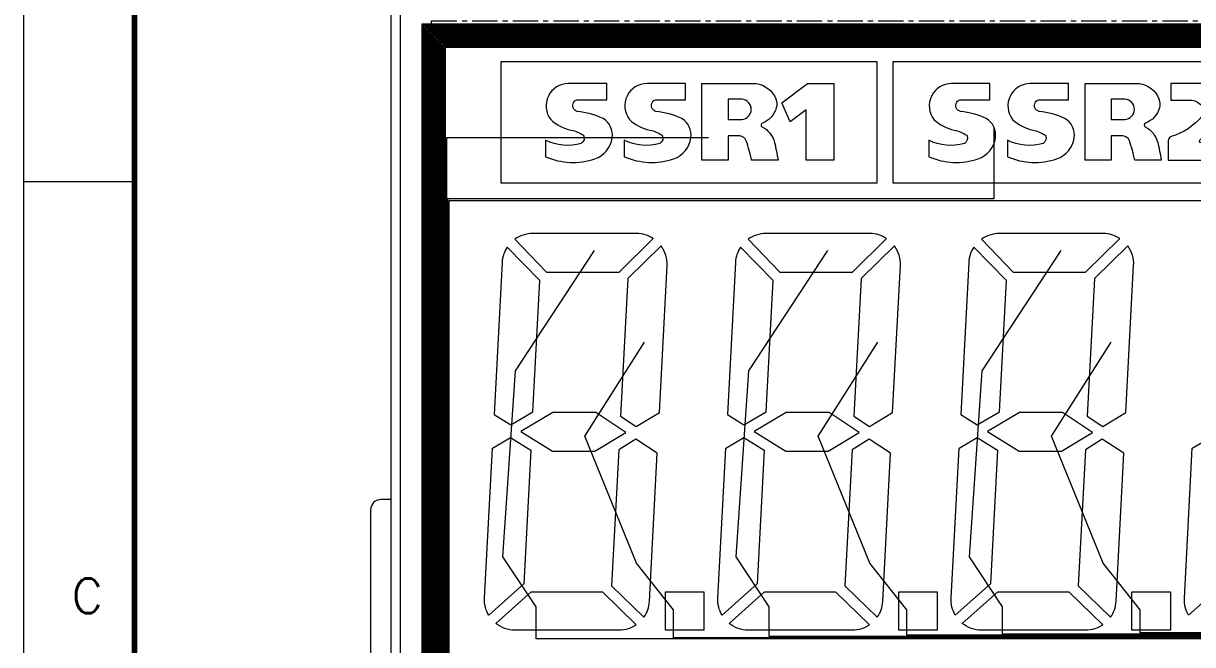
# Model space of a CAD drawing. Extents: x 105 to 1195, y -174 to 82.
# Drawn here: x 742.4 to 800, y -83.9 to -53.3 of the extents above; entities that cross this region are included whole.
import ezdxf

# ---------------------------------------------------------------- set-up
doc = ezdxf.new("R2010")
doc.units = 0
doc.header["$MEASUREMENT"] = 0
doc.linetypes.add('AUSGEZOGEN', pattern=[0])
doc.linetypes.add('CENTER', pattern=[2, 1.25, -0.25, 0.25, -0.25])
doc.layers.get('0').update_dxf_attribs({"linetype": 'AUSGEZOGEN'})
doc.layers.add('D', color=4, linetype='Continuous')
doc.layers.add('SEG', color=3, linetype='Continuous')
doc.styles.add('ROMANS', font='romans')

# ---------------------------------------------------------------- blocks, each defined once
blk = doc.blocks.new('0')
at = {"lineweight": 5}
blk.add_line((0, 65.2), (0, 0), dxfattribs=at)
at = {"linetype": 'CENTER', "lineweight": 5}
blk.add_lwpolyline([(84, 63.2), (84, 8), (2, 8), (2, 63.2)], close=True, dxfattribs=at)
at = {"lineweight": 5}
for points in [[(23.935, 61.19), (23.935, 55.19), (5.43, 55.19), (5.43, 61.19)], [(43.124, 55.19), (24.735, 55.19), (24.735, 61.19), (43.124, 61.19)], [(21.811, 56.328), (20.451, 56.328), (20.451, 58.815), (19.666, 58.225), (19.263, 59.16), (20.523, 60.106), (21.811, 60.106)], [(11.574, 42.904), (10.091, 43.886), (7.979, 43.886), (6.405, 42.961), (7.964, 41.986), (10.05, 41.986)], [(23.067, 42.904), (21.584, 43.886), (19.472, 43.886), (17.898, 42.961), (19.457, 41.986), (21.543, 41.986)], [(34.56, 42.904), (33.077, 43.886), (30.965, 43.886), (29.391, 42.961), (30.95, 41.986), (33.036, 41.986)], [(13.519, 35.061), (15.419, 35.061), (15.419, 33.161), (13.519, 33.161)], [(25.012, 35.061), (26.912, 35.061), (26.912, 33.161), (25.012, 33.161)], [(36.505, 35.061), (38.405, 35.061), (38.405, 33.161), (36.505, 33.161)]]:
    blk.add_lwpolyline(points, close=True, dxfattribs=at)
for points in [[(10.903, 57.429, 0.305364), (10.447, 58.381, 0.090968), (9.18, 58.727, -0.517209), (9.004, 59.191, -0.201863), (9.17, 59.301), (10.631, 59.301), (10.631, 60.106), (8.738, 60.106, 0.621852), (7.872, 58.332, 0.136877), (8.876, 57.811, -0.100033), (9.486, 57.554, -0.400504), (9.371, 57.146, -0.194232), (7.617, 57.317), (7.617, 56.499, 0.186866), (10.051, 56.396, 0.283459)], [(11.748, 58.332, 0.136877), (12.752, 57.811, -0.100033), (13.362, 57.554, -0.400504), (13.247, 57.146, -0.194232), (11.493, 57.317), (11.493, 56.499, 0.186866), (13.927, 56.396, 0.283459), (14.779, 57.429, 0.305364), (14.323, 58.381, 0.090968), (13.056, 58.727, -0.517209), (12.88, 59.191, -0.201863), (13.046, 59.301), (14.507, 59.301), (14.507, 60.106), (12.614, 60.106, 0.621852)], [(18.294, 58.154, 0.64533), (18.284, 57.972, -0.212796), (18.896, 57.203, -0.009564), (19.073, 56.328), (17.765, 56.328, 0.026669), (17.505, 57.279, 0.263711), (17.182, 57.529), (16.606, 57.529), (16.606, 56.328), (15.315, 56.328), (15.315, 60.106), (17.987, 60.106, -0.270844), (18.957, 59.352, -0.166118), (18.98, 58.9, -0.237164)], [(26.748, 58.332, 0.136877), (27.753, 57.811, -0.100033), (28.362, 57.554, -0.400504), (28.247, 57.146, -0.194232), (26.493, 57.317), (26.493, 56.499, 0.186866), (28.928, 56.396, 0.283459), (29.779, 57.429, 0.305364), (29.324, 58.381, 0.090968), (28.056, 58.727, -0.517209), (27.881, 59.191, -0.201863), (28.047, 59.301), (29.508, 59.301), (29.508, 60.106), (27.615, 60.106, 0.621852)], [(31.757, 59.191, -0.201863), (31.923, 59.301), (33.384, 59.301), (33.384, 60.106), (31.491, 60.106, 0.621852), (30.624, 58.332, 0.136877), (31.629, 57.811, -0.100033), (32.238, 57.554, -0.400504), (32.123, 57.146, -0.194232), (30.369, 57.317), (30.369, 56.499, 0.186866), (32.804, 56.396, 0.283459), (33.655, 57.429, 0.305364), (33.2, 58.381, 0.090968), (31.932, 58.727, -0.517209)], [(34.192, 60.106), (36.863, 60.106, -0.270844), (37.833, 59.352, -0.166118), (37.857, 58.9, -0.237164), (37.171, 58.154, 0.64533), (37.161, 57.972, -0.212796), (37.772, 57.203, -0.009564), (37.95, 56.328), (36.641, 56.328, 0.026669), (36.381, 57.279, 0.263711), (36.058, 57.529), (35.483, 57.529), (35.483, 56.328), (34.192, 56.328)], [(39.955, 58.497, -0.151297), (38.433, 57.488, 0.332922), (38.29, 57.296), (38.29, 56.328), (41.238, 56.328), (41.238, 57.177), (39.932, 57.177, -0.790676), (39.887, 57.366, 0.090624), (41.109, 58.288, 0.192393), (41.259, 59.434, 0.228472), (40.262, 60.106), (38.411, 60.106), (38.411, 59.28), (39.452, 59.28, -0.198159), (39.966, 58.981, -0.290646)], [(16.606, 58.334), (17.281, 58.334, 0.936993), (17.283, 59.328), (16.606, 59.328)], [(35.483, 58.334), (36.158, 58.334, 0.936993), (36.159, 59.328), (35.483, 59.328)], [(6.099, 52.429), (7.663, 50.811), (11.236, 50.811), (12.921, 52.469, 0.145208), (12.103, 52.711), (6.975, 52.711, 0.157295)], [(17.592, 52.429), (19.156, 50.811), (22.729, 50.811), (24.414, 52.469, 0.145208), (23.596, 52.711), (18.468, 52.711, 0.157295)], [(29.085, 52.429), (30.649, 50.811), (34.222, 50.811), (35.907, 52.469, 0.145208), (35.089, 52.711), (29.961, 52.711, 0.157295)], [(5.477, 51.29), (5.084, 43.786), (5.898, 43.278), (6.994, 43.922), (7.333, 50.391), (5.73, 52.047, 0.135566)], [(13.308, 52.105), (11.665, 50.49), (11.31, 43.715), (12.076, 43.207), (13.222, 43.898), (13.601, 51.133, 0.174458)], [(16.97, 51.29), (16.577, 43.786), (17.391, 43.278), (18.487, 43.922), (18.826, 50.391), (17.223, 52.047, 0.135566)], [(24.801, 52.105), (23.158, 50.49), (22.803, 43.715), (23.569, 43.207), (24.715, 43.898), (25.094, 51.133, 0.174458)], [(28.463, 51.29), (28.07, 43.786), (28.884, 43.278), (29.98, 43.922), (30.319, 50.391), (28.716, 52.047, 0.135566)], [(36.294, 52.105), (34.651, 50.49), (34.296, 43.715), (35.062, 43.207), (36.208, 43.898), (36.587, 51.133, 0.174458)], [(4.998, 42.134), (5.889, 42.658), (6.895, 42.03), (6.55, 35.451), (4.816, 33.9, -0.147229), (4.61, 34.74)], [(16.491, 42.134), (17.382, 42.658), (18.388, 42.03), (18.043, 35.451), (16.309, 33.9, -0.147229), (16.103, 34.74)], [(27.984, 42.134), (28.875, 42.658), (29.881, 42.03), (29.536, 35.451), (27.802, 33.9, -0.147229), (27.596, 34.74)], [(39.477, 42.134), (40.368, 42.658), (41.374, 42.03), (41.029, 35.451), (39.295, 33.9, -0.147229), (39.089, 34.74)], [(11.223, 42.049), (10.872, 35.354), (12.462, 33.797, 0.141357), (12.734, 34.583), (13.117, 41.883), (12.057, 42.585)], [(22.716, 42.049), (22.365, 35.354), (23.955, 33.797, 0.141357), (24.227, 34.583), (24.61, 41.883), (23.55, 42.585)], [(34.209, 42.049), (33.858, 35.354), (35.448, 33.797, 0.141357), (35.72, 34.583), (36.103, 41.883), (35.043, 42.585)], [(5.161, 33.498), (6.909, 35.061), (10.414, 35.061), (12.085, 33.425, -0.151515), (11.236, 33.161), (6.108, 33.161, -0.172473)], [(16.654, 33.498), (18.402, 35.061), (21.907, 35.061), (23.578, 33.425, -0.151515), (22.729, 33.161), (17.601, 33.161, -0.172473)], [(28.147, 33.498), (29.895, 35.061), (33.4, 35.061), (35.071, 33.425, -0.151515), (34.222, 33.161), (29.094, 33.161, -0.172473)]]:
    blk.add_lwpolyline(points, format="xyb", close=True, dxfattribs=at)
blk.add_lwpolyline([(0, 39.6), (-0.5, 39.6, 0.414214), (-1, 39.1), (-1, 32.1, 0.414214), (-0.5, 31.6), (0, 31.6)], format="xyb", dxfattribs=at)

msp = doc.modelspace()

# ---------------------------------------------------------------- linework, layer by layer
at = {"layer": 'D', "lineweight": 9}
for p, q in [((742.378, -20.285), (742.378, -173.877)), ((742.378, -61.088), (747.847, -61.088))]:
    msp.add_line(p, q, dxfattribs=at)
at = {"layer": 'D', "lineweight": 9, "const_width": 0.285}
msp.add_lwpolyline([(953.1, -25.141), (747.847, -25.141), (747.847, -169.021), (953.1, -169.021), (953.1, -25.141)], dxfattribs=at)
at = {"layer": 'SEG', "lineweight": 5, "ltscale": 16.714716}
msp.add_line((760.949, -114.081), (760.949, -52.203), dxfattribs=at)
at = {"layer": 'SEG', "lineweight": 5}
for p, q in [((762.014, -53.343), (762.014, -111.087)), ((843.231, -53.343), (762.014, -53.343)), ((762.074, -53.403), (762.074, -111.027)), ((843.171, -53.403), (762.074, -53.403)), ((762.134, -53.463), (762.134, -110.967)), ((843.111, -53.463), (762.134, -53.463)), ((762.194, -53.523), (762.194, -110.907)), ((843.051, -53.523), (762.194, -53.523)), ((762.254, -53.583), (762.254, -110.847)), ((842.991, -53.583), (762.254, -53.583)), ((762.314, -53.643), (762.314, -110.787)), ((842.931, -53.643), (762.314, -53.643)), ((762.374, -53.703), (762.374, -110.727)), ((842.871, -53.703), (762.374, -53.703)), ((762.434, -53.763), (762.434, -110.667)), ((842.811, -53.763), (762.434, -53.763)), ((762.494, -53.823), (762.494, -110.607)), ((842.751, -53.823), (762.494, -53.823)), ((762.554, -53.883), (762.554, -110.547)), ((842.691, -53.883), (762.554, -53.883)), ((762.614, -53.943), (762.614, -110.487)), ((842.631, -53.943), (762.614, -53.943)), ((762.674, -54.003), (762.674, -110.427)), ((842.571, -54.003), (762.674, -54.003)), ((762.734, -54.063), (762.734, -110.367)), ((842.511, -54.063), (762.734, -54.063)), ((762.794, -54.123), (762.794, -110.307)), ((842.451, -54.123), (762.794, -54.123)), ((762.854, -54.183), (762.854, -110.247)), ((842.391, -54.183), (762.854, -54.183)), ((762.914, -54.243), (762.914, -110.187)), ((842.331, -54.243), (762.914, -54.243)), ((762.974, -54.303), (762.974, -110.127)), ((842.211, -54.303), (762.974, -54.303)), ((763.034, -54.363), (763.034, -110.067)), ((842.151, -54.363), (763.034, -54.363)), ((763.094, -54.423), (763.094, -110.007)), ((842.091, -54.423), (763.094, -54.423)), ((763.154, -54.483), (763.154, -109.947)), ((824.251, -54.483), (763.154, -54.483)), ((790.182, -58.392), (790.182, -61.944)), ((776.127, -58.936), (763.214, -58.936)), ((763.214, -58.936), (763.214, -109.887)), ((790.182, -61.944), (763.274, -61.944)), ((763.274, -61.944), (763.274, -109.827)), ((809.351, -62.044), (763.334, -62.044)), ((763.334, -62.044), (763.334, -109.767)), ((766.626, -70.415), (770.514, -64.488)), ((778.119, -70.415), (782.007, -64.488)), ((789.612, -70.415), (793.5, -64.488)), ((770.034, -73.636), (772.981, -69.015)), ((781.527, -73.636), (784.474, -69.015)), ((793.02, -73.636), (795.967, -69.015)), ((766.001, -79.582), (766.626, -70.415)), ((777.494, -79.582), (778.119, -70.415)), ((788.987, -79.582), (789.612, -70.415)), ((772.584, -79.899), (770.034, -73.636)), ((784.077, -79.899), (781.527, -73.636)), ((795.57, -79.899), (793.02, -73.636)), ((767.631, -82.059), (766.001, -79.582)), ((774.41, -82.202), (772.584, -79.899)), ((779.124, -82.059), (777.494, -79.582)), ((785.903, -82.202), (784.077, -79.899)), ((790.617, -82.059), (788.987, -79.582)), ((797.396, -82.202), (795.57, -79.899)), ((767.631, -83.635), (767.631, -82.059)), ((774.41, -83.575), (774.41, -82.202)), ((779.124, -83.515), (779.124, -82.059)), ((785.903, -83.455), (785.903, -82.202)), ((790.617, -83.395), (790.617, -82.059)), ((797.396, -83.335), (797.396, -82.202)), ((808.099, -83.515), (779.124, -83.515)), ((808.118, -83.455), (785.903, -83.455)), ((808.137, -83.395), (790.617, -83.395)), ((808.157, -83.335), (797.396, -83.335)), ((808.06, -83.635), (767.631, -83.635)), ((808.079, -83.575), (774.41, -83.575))]:
    msp.add_line(p, q, dxfattribs=at)

# ---------------------------------------------------------------- block references
at = {"lineweight": 5}
msp.add_blockref('0', (760.485, -116.366), dxfattribs=at)

# ---------------------------------------------------------------- texts
at = {"layer": 'D', "lineweight": 9, "style": 'ROMANS'}
msp.add_text('C', height=1.709, dxfattribs=at).set_placement((744.758, -82.361))

doc.saveas('drawing.dxf')
